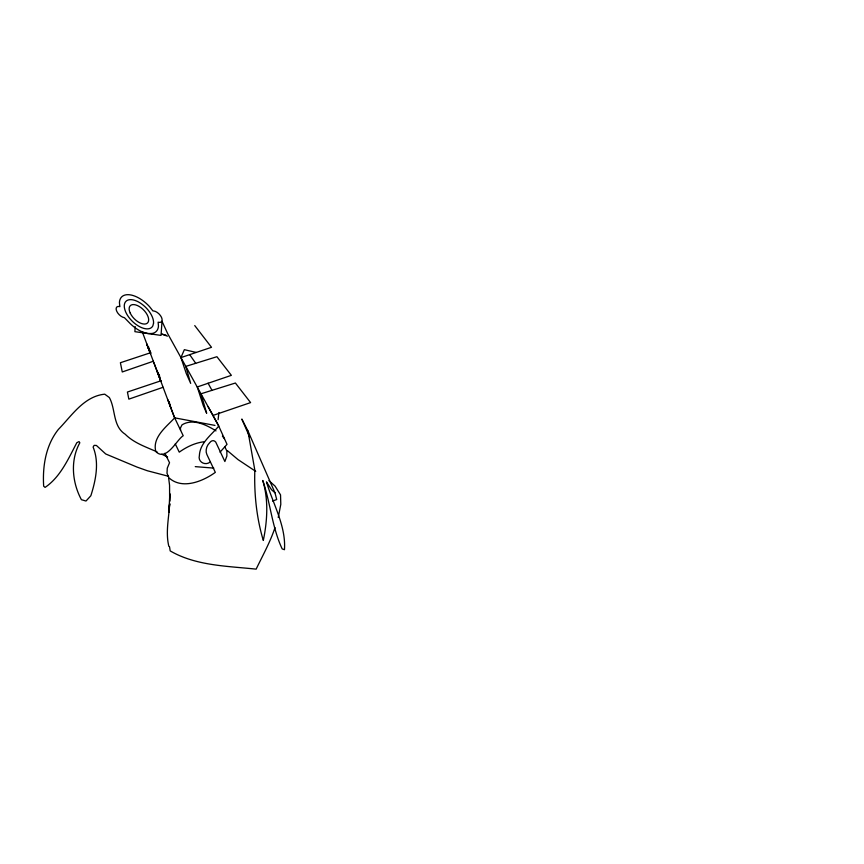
<?xml version="1.0" encoding="UTF-8"?>
<svg xmlns="http://www.w3.org/2000/svg" width="864" height="864" viewBox="0 0 864 864"><rect width="100%" height="100%" fill="white"/><g stroke="black" fill="none" stroke-linecap="round" stroke-linejoin="round"><path stroke-width="1.3" d="M135.216 326.592L134.892 331.668L161.05 335.405L162 321.257L167.713 333.72L218.236 424.969L227.016 444.344L220.028 452.185M168.847 546.35C165.424 532.375 168.912 517.838 169.657 503.777L168.869 512.201L169.852 493.754L169.646 501.358L169.56 485.222L168.707 478.526M168.869 512.201L169.646 503.626M278.24 517.493L280.8 504.328L280.53 494.867L275.054 486.108L268.92 480.622M218.916 412.484L218.095 419.656M275 527.602C270.227 542.052 262.742 555.444 256.144 569.138C227.156 566.06 195.815 565.823 170.186 550.897L169.549 546.804M208.04 406.534L212.965 415.444L250.592 402.602L235.397 383.022L200.966 393.79L206.669 413.273L203.267 405.529L197.273 386.964L231.358 375.343L216.918 356.713L185.803 366.39L190.663 383.389L186.235 373.388L180.932 357.599L184.356 349.672L196.225 352.447M214.996 425.412L174.679 417.852C166.471 426.73 152.042 437.346 155.812 451.57C166.244 462.175 177.001 439.322 183.211 435.748L174.15 416.74L142.366 332.046M210.006 462.164C205.146 465.934 197.64 461.916 199.379 455.566C199.94 442.951 211.453 434.905 218.754 426.114L212.965 415.444M272.57 501.077L276.707 499.522L274.957 492.761L247.903 430.855L241.823 419.04L249.566 436.774M163.091 387.288L128.844 399.136L127.418 392.04L160.693 380.884L159.008 374.576M153.328 361.249L122.267 371.963L120.398 362.729L150.174 352.868L148.403 346.518M180.932 357.599L211.507 347.306L194.746 325.577M203.742 441.796C194.832 442.93 186.505 446.98 179.248 452.153L175.273 443.891M152.032 333.515L147.874 333.526L143.132 332.24A24.43 12.852 44.9 0 1 128.596 321.948L124.427 317.682A7.085 3.683 45.1 0 1 116.802 311.407A7.085 3.683 45.1 0 1 119.059 306.45L119.891 306.666L119.426 302.724A24.43 12.852 44.9 0 1 129.784 294.797A24.43 12.852 44.9 0 1 149.461 306.558L152.96 310.964L153.706 310.954A7.204 3.845 44.7 0 1 161.503 317.358A7.204 3.845 44.7 0 1 158.965 322.38L158.112 322.153L158.458 326.074A24.43 12.852 44.9 0 1 152.032 333.515L152.356 334.163M195.264 466.636L213.775 468.104M165.964 335.146L161.449 334.001L167.411 336.161M168.577 476.302L147.334 470.75L136.922 467.035L105.721 453.978L96.401 445.457L94.122 445.36L93.107 447.077C99.468 462.586 95.785 480.254 90.839 495.763L86 501.034L81.41 499.694C72.101 482.425 70.114 460.274 79.844 442.768L79.024 441.601L76.82 442.714C68.386 458.708 60.426 477.025 45.079 487.393L43.664 486.184C42.444 466.452 45.684 445.403 58.352 429.451C71.734 415.735 83.948 396.284 104.728 394.178L109.372 397.57C115.83 409.363 112.579 426.125 125.172 434.214C134.017 443.07 145.951 446.904 157.064 451.904M161.741 454.194L167.638 457.034M216 430.898C206.464 424.883 192.748 418.122 181.991 424.883L180.414 428.09L180.576 430.229M255.722 471.366L238 459.583L227.578 450.803M274.957 492.761L271.523 489.715L266.458 481.885C273.056 504.144 286.114 526.111 284.461 549.698L282.172 548.899C271.998 527.213 270.486 502.934 262.764 480.492C268.65 499.846 267.354 520.938 263.304 540.443C256.554 518 254.059 493.69 254.826 470.135L247.903 430.855M222.404 436.169L224.467 438.718M189.94 354.996L195.685 363.258M208.062 383.173L211.831 390.053M164.884 453.287L169.538 462.715L167.27 468.169L167.011 473.288L168.804 477.684C181.926 489.931 202.759 481.486 215.33 472.36L206.831 454.388A8.467 6.059 -69.6 0 1 209.639 442.8L209.639 442.768A8.478 4.968 -85 0 1 215.73 442.066L224.878 461.516L226.876 456.03L226.843 450.986L224.77 446.753M159.646 376.142L156.74 370.224L160.823 381.197M151.027 353.138L147.701 346.313L150.509 353.786M143.132 332.24L143.402 332.888M174.679 417.852L167.616 399.341M153.878 362.718L160.672 380.84M169.117 401.576L170.78 407.765M153.554 323.136L152.863 325.847A18.328 9.644 44.9 0 1 128.952 317.455A18.328 9.644 44.9 0 1 133.402 299.97A18.328 9.644 44.9 0 1 153.554 323.136M150.174 352.868L146.729 344.056L150.174 352.868M130.226 313.103A12.215 6.426 44.9 0 0 147.118 323.309A12.215 6.426 44.9 0 0 139.352 306.547A12.215 6.426 44.9 0 0 130.226 313.103"/></g></svg>
